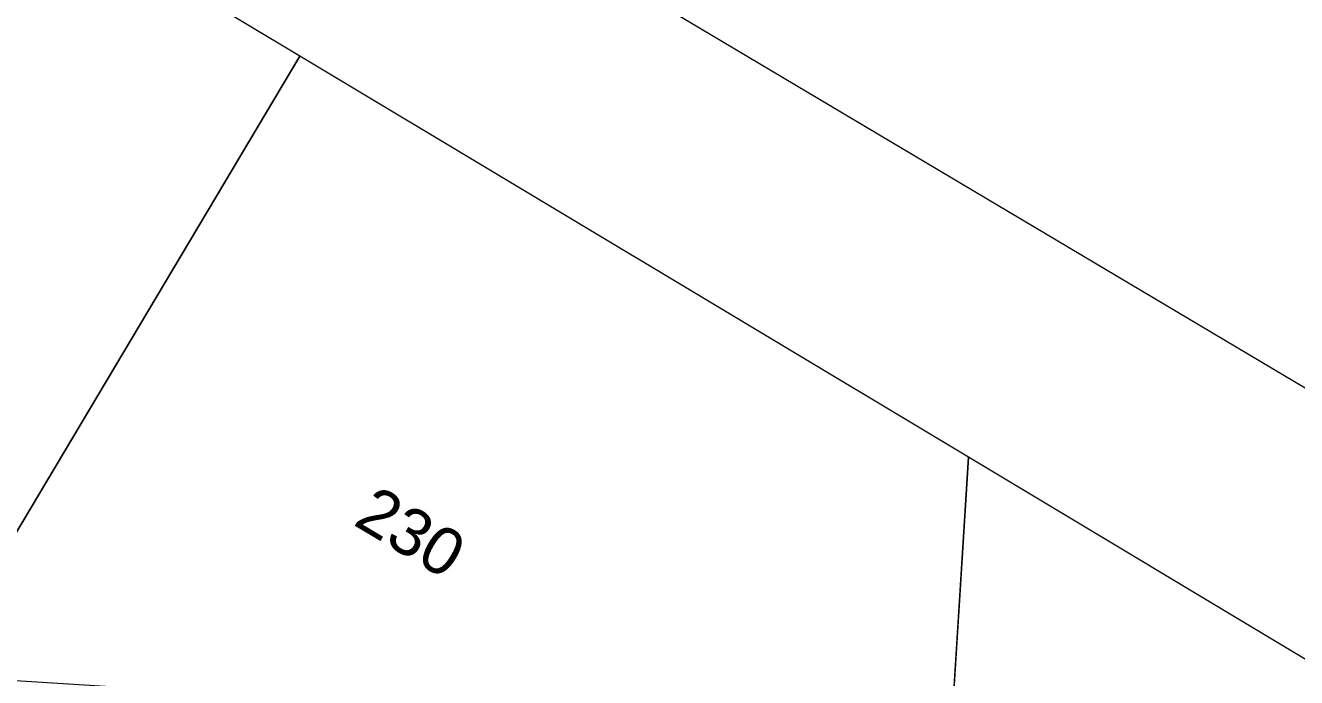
# Model space of a CAD drawing. Header units: metres. Extents: x 264965 to 265706, y 6180501 to 6181430.
# Drawn here: x 265289.1 to 265356.8, y 6181300.8 to 6181335.6 of the extents above; entities that cross this region are included whole.
import ezdxf

# ---------------------------------------------------------------- set-up
doc = ezdxf.new("R2010")
doc.units = ezdxf.units.M
doc.layers.add('_User Miscellaneous1', color=30, linetype='Continuous', lineweight=13)
doc.layers.add('Cadastre Developer_SP_NEW', color=92, linetype='Continuous', lineweight=15)
doc.styles.add('ARIAL', font='arial.ttf', dxfattribs={"height": 2})

msp = doc.modelspace()

# ---------------------------------------------------------------- linework, layer by layer
at = {"layer": '_User Miscellaneous1', "linetype": 'Continuous'}
msp.add_lwpolyline([(265630.784, 6181153.647), (265223.504, 6181395.748), (265180.824, 6181352.286), (265163.819, 6181334.971), (265122.712, 6181293.111), (265113.701, 6181273.624), (265099.661, 6181242.686), (265083.04, 6181206.06)], dxfattribs=at)
at = {"layer": 'Cadastre Developer_SP_NEW', "transparency": 33554687, "flags": 128}
for points in [[(265303.698, 6181333.925), (265283.115, 6181346.267), (265259.715, 6181306.741), (265261.897, 6181305.52, -0.116931), (265269.883, 6181298.185), (265288.458, 6181308.307)], [(265339.325, 6181312.563), (265303.698, 6181333.925), (265288.458, 6181308.307), (265269.883, 6181298.185, -0.064125), (265272.585, 6181292.824), (265287.145, 6181300.758), (265338.381, 6181297.538)], [(265358.637, 6181300.983), (265339.325, 6181312.563), (265335.244, 6181247.636), (265352.412, 6181246.557, -0.004128), (265355.203, 6181246.355)]]:
    msp.add_lwpolyline(points, format="xyb", close=True, dxfattribs=at)

# ---------------------------------------------------------------- texts
at = {"layer": 'Cadastre Developer_SP_NEW', "transparency": 33554687, "style": 'ARIAL'}
msp.add_text('230', height=2.5, rotation=329.12694, dxfattribs=at).set_placement((265306.48, 6181309.005))

doc.saveas('drawing.dxf')
